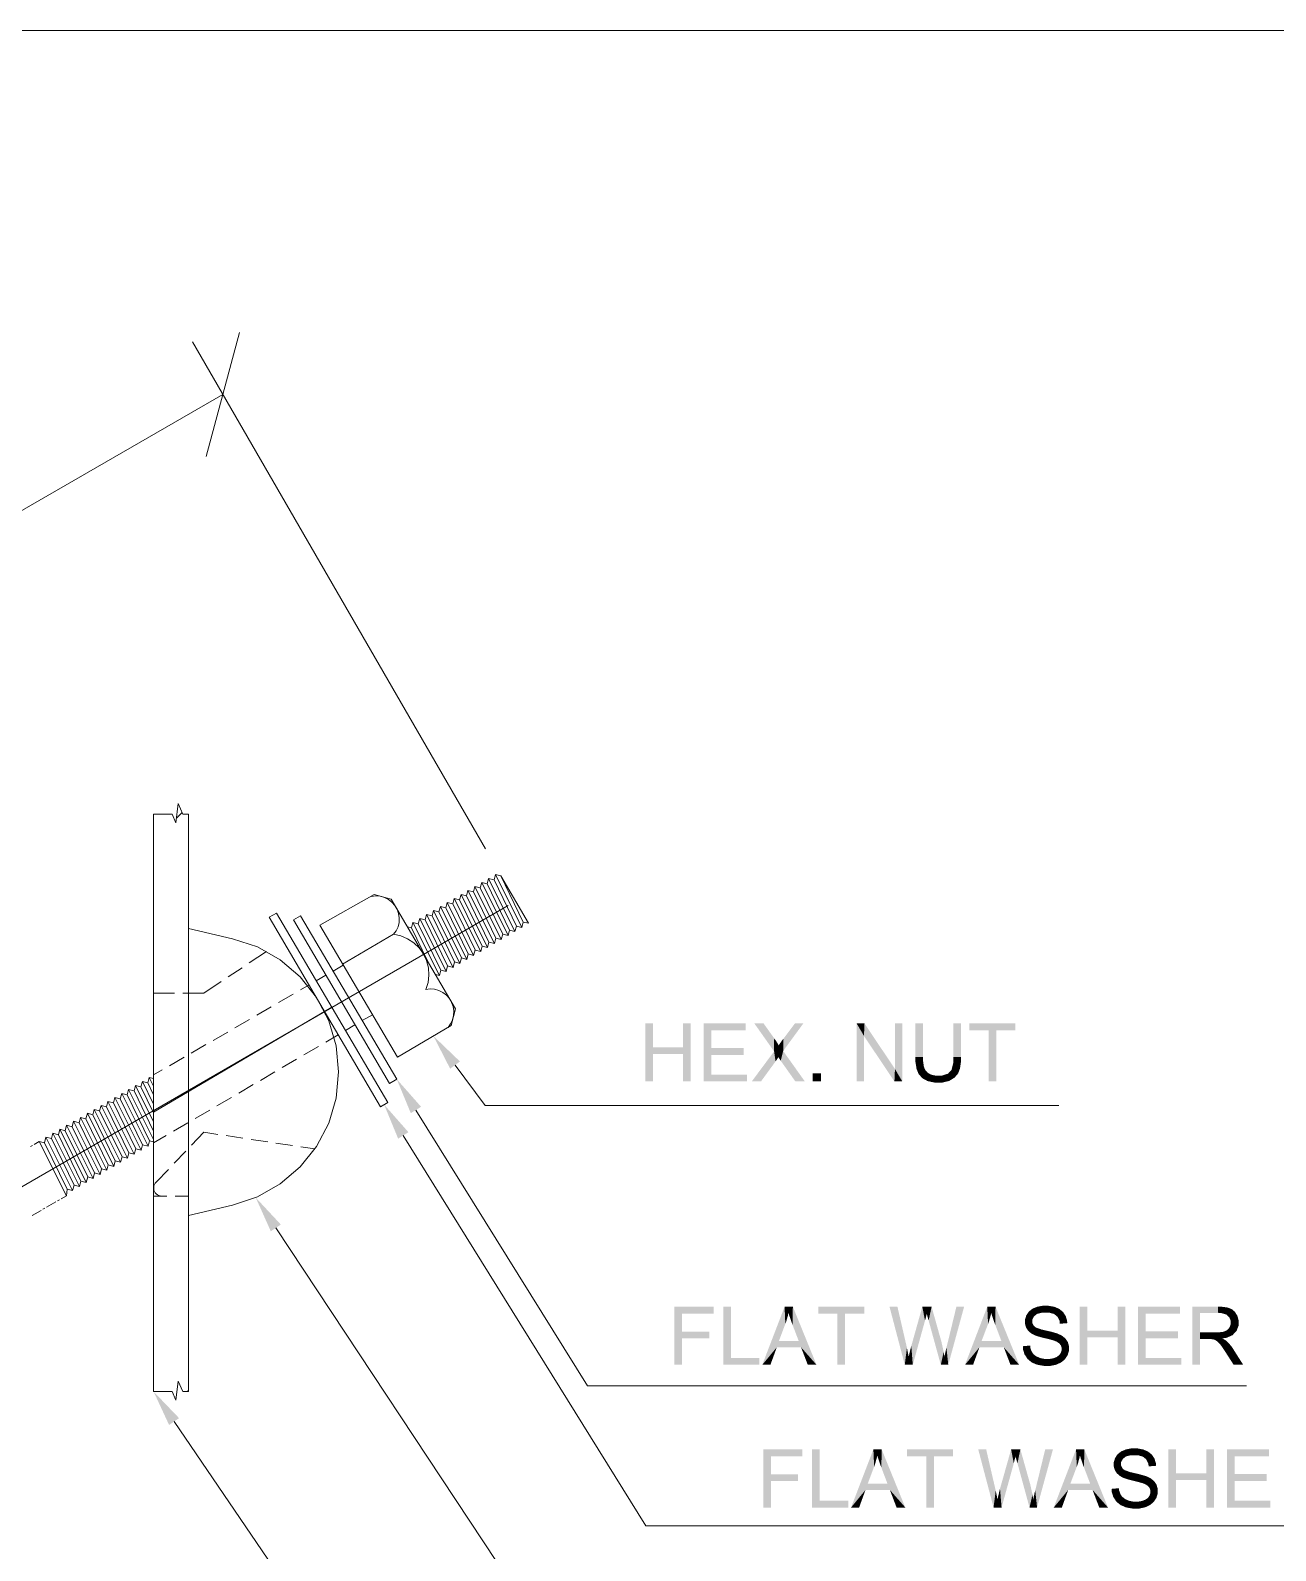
# Model space of a CAD drawing. Header units: millimetres. Extents: x 2 to 579, y 1 to 405.
# Drawn here: x 256.38 to 274.91, y 110.95 to 133.56 of the extents above; entities that cross this region are included whole.
import ezdxf

# ---------------------------------------------------------------- set-up
doc = ezdxf.new("R2010")
doc.units = ezdxf.units.MM
doc.linetypes.add('XKITLINE00', pattern=[0])
doc.layers.add('LinkedObject', color=7, linetype='Continuous', lineweight=0)

# ---------------------------------------------------------------- blocks, each defined once
blk = doc.blocks.new('*A4')
at = {"layer": 'LinkedObject'}
for color, points in [(7, [(265.643, 118.439), (265.529, 117.93), (265.529, 118.794)]), (7, [(265.643, 118.439), (265.529, 118.794), (265.643, 118.794)]), (7, [(266.206, 118.794), (266.092, 118.439), (266.092, 118.794)]), (7, [(266.092, 118.337), (266.092, 118.439), (266.206, 118.794)]), (7, [(266.092, 118.337), (266.206, 118.794), (266.206, 117.93)]), (7, [(266.512, 118.427), (266.398, 117.93), (266.398, 118.794)]), (7, [(266.512, 118.427), (266.398, 118.794), (266.512, 118.692)]), (7, [(267.023, 118.692), (266.398, 118.794), (267.023, 118.794)]), (7, [(266.512, 118.692), (266.398, 118.794), (267.023, 118.692)]), (7, [(267.289, 118.794), (267.446, 118.378), (267.152, 118.794)]), (7, [(267.447, 118.573), (267.446, 118.378), (267.289, 118.794)]), (7, [(267.581, 118.384), (267.583, 118.564), (267.881, 118.794)]), (7, [(267.881, 118.794), (267.583, 118.564), (267.756, 118.794)]), (7, [(268.674, 118.794), (268.783, 118.608), (268.674, 117.93)]), (7, [(268.783, 118.608), (268.674, 118.794), (268.791, 118.794)]), (7, [(268.783, 118.608), (268.791, 118.794), (269.236, 117.93)]), (7, [(269.236, 117.93), (268.791, 118.794), (269.244, 118.116)]), (7, [(269.354, 118.794), (269.244, 118.116), (269.244, 118.794)]), (7, [(269.354, 117.93), (269.244, 118.116), (269.354, 118.794)]), (7, [(269.662, 118.794), (269.548, 118.295), (269.548, 118.794)]), (7, [(269.662, 118.295), (269.548, 118.295), (269.662, 118.794)]), (7, [(270.227, 118.794), (270.113, 118.295), (270.113, 118.794)]), (7, [(270.227, 118.295), (270.113, 118.295), (270.227, 118.794)]), (7, [(270.352, 118.794), (270.637, 118.692), (270.352, 118.692)]), (7, [(270.751, 118.692), (270.637, 118.692), (270.352, 118.794)]), (7, [(270.751, 118.692), (270.352, 118.794), (271.037, 118.794)]), (7, [(270.751, 118.692), (271.037, 118.794), (271.037, 118.692)]), (6, [(262.772, 118.228), (262.627, 118.12), (262.377, 118.607)]), (7, [(267.471, 118.539), (267.446, 118.378), (267.447, 118.573)]), (7, [(267.505, 118.486), (267.446, 118.378), (267.471, 118.539)]), (7, [(267.515, 118.467), (267.446, 118.378), (267.505, 118.486)]), (7, [(267.529, 118.49), (267.581, 118.384), (267.515, 118.467)]), (7, [(267.563, 118.538), (267.581, 118.384), (267.529, 118.49)]), (7, [(267.583, 118.564), (267.581, 118.384), (267.563, 118.538)]), (7, [(268.674, 117.93), (268.783, 118.608), (268.783, 117.93)]), (7, [(270.637, 117.93), (270.751, 118.692), (270.751, 117.93)]), (7, [(270.637, 118.692), (270.751, 118.692), (270.637, 117.93)]), (7, [(265.643, 118.337), (265.529, 117.93), (265.643, 118.439)]), (7, [(265.529, 117.93), (265.643, 118.337), (265.643, 117.93)]), (7, [(265.643, 118.439), (266.092, 118.337), (265.643, 118.337)]), (7, [(266.092, 118.439), (266.092, 118.337), (265.643, 118.439)]), (7, [(266.092, 118.337), (266.206, 117.93), (266.092, 117.93)]), (7, [(266.512, 118.325), (266.398, 117.93), (266.512, 118.427)]), (7, [(266.512, 118.032), (266.398, 117.93), (266.512, 118.325)]), (7, [(266.991, 118.325), (266.512, 118.427), (266.991, 118.427)]), (7, [(266.512, 118.325), (266.512, 118.427), (266.991, 118.325)]), (7, [(267.446, 118.378), (267.468, 118.229), (267.113, 117.93)]), (7, [(267.446, 118.378), (267.515, 118.467), (267.581, 118.384)]), (7, [(267.581, 118.384), (267.509, 118.291), (267.446, 118.378)]), (7, [(267.468, 118.229), (267.446, 118.378), (267.475, 118.238)]), (7, [(267.475, 118.238), (267.446, 118.378), (267.495, 118.269)]), (7, [(267.495, 118.269), (267.446, 118.378), (267.509, 118.291)]), (7, [(267.509, 118.291), (267.581, 118.384), (267.518, 118.278)]), (7, [(267.518, 118.278), (267.581, 118.384), (267.536, 118.251)]), (7, [(267.536, 118.251), (267.581, 118.384), (267.545, 118.238)]), (7, [(267.545, 118.238), (267.581, 118.384), (267.763, 117.93)]), (7, [(267.763, 117.93), (267.581, 118.384), (267.904, 117.93)]), (7, [(269.662, 118.295), (269.548, 118.226), (269.548, 118.295)]), (7, [(269.662, 118.239), (269.548, 118.226), (269.662, 118.295)]), (7, [(270.086, 118.104), (270.227, 118.295), (270.198, 118.088)]), (7, [(270.113, 118.214), (270.227, 118.295), (270.086, 118.104)]), (7, [(270.227, 118.295), (270.113, 118.214), (270.113, 118.295)]), (7, [(270.198, 118.088), (270.227, 118.295), (270.212, 118.126)]), (7, [(270.212, 118.126), (270.227, 118.295), (270.227, 118.229)]), (7, [(266.398, 117.93), (266.512, 118.032), (267.042, 117.93)]), (7, [(267.042, 117.93), (266.512, 118.032), (267.042, 118.032)]), (7, [(267.113, 117.93), (267.468, 118.229), (267.25, 117.93)]), (7, [(268.142, 118.051), (268.021, 117.93), (268.021, 118.051)]), (7, [(268.142, 117.93), (268.021, 117.93), (268.142, 118.051)]), (7, [(269.244, 118.116), (269.354, 117.93), (269.236, 117.93)]), (7, [(269.662, 118.239), (269.581, 118.078), (269.548, 118.226)]), (7, [(269.548, 118.226), (269.581, 118.078), (269.565, 118.118)]), (7, [(269.673, 118.156), (269.581, 118.078), (269.662, 118.239)]), (7, [(269.581, 118.078), (269.673, 118.156), (269.683, 118.129)]), (7, [(269.694, 118.102), (269.581, 118.078), (269.683, 118.129)]), (7, [(269.694, 118.102), (269.691, 117.957), (269.581, 118.078)]), (7, [(269.581, 118.078), (269.691, 117.957), (269.598, 118.038)]), (7, [(269.598, 118.038), (269.691, 117.957), (269.653, 117.978)]), (7, [(269.73, 118.061), (269.691, 117.957), (269.694, 118.102)]), (7, [(269.691, 117.957), (269.73, 118.061), (269.755, 118.047)]), (7, [(269.78, 118.032), (269.691, 117.957), (269.755, 118.047)]), (7, [(269.78, 118.032), (269.89, 117.915), (269.691, 117.957)]), (7, [(269.843, 118.018), (269.89, 117.915), (269.78, 118.032)]), (7, [(270.091, 117.963), (269.943, 118.018), (270.033, 118.046)]), (7, [(270.059, 118.075), (270.13, 117.987), (270.033, 118.046)]), (7, [(270.033, 118.046), (270.13, 117.987), (270.091, 117.963)]), (7, [(270.198, 118.088), (270.059, 118.075), (270.086, 118.104)]), (7, [(270.183, 118.049), (270.059, 118.075), (270.198, 118.088)]), (7, [(270.13, 117.987), (270.059, 118.075), (270.183, 118.049)]), (6, [(262.194, 117.554), (262.041, 117.459), (261.832, 117.965)]), (7, [(269.691, 117.957), (269.89, 117.915), (269.73, 117.936)]), (7, [(269.73, 117.936), (269.89, 117.915), (269.829, 117.915)]), (7, [(269.89, 117.915), (269.843, 118.018), (269.88, 118.018)]), (7, [(269.943, 118.018), (269.89, 117.915), (269.88, 118.018)]), (7, [(269.89, 117.915), (269.943, 118.018), (269.952, 117.915)]), (7, [(270.053, 117.939), (269.943, 118.018), (270.091, 117.963)]), (7, [(269.952, 117.915), (269.943, 118.018), (270.053, 117.939)]), (6, [(262.006, 117.176), (261.853, 117.08), (261.644, 117.587)]), (6, [(260.108, 115.802), (259.958, 115.703), (259.735, 116.202)]), (7, [(266.078, 114.21), (265.964, 113.716), (265.964, 114.58)]), (7, [(266.078, 114.21), (265.964, 114.58), (266.078, 114.478)]), (7, [(266.546, 114.478), (265.964, 114.58), (266.546, 114.58)]), (7, [(266.078, 114.478), (265.964, 114.58), (266.546, 114.478)]), (7, [(266.803, 114.58), (266.689, 113.716), (266.689, 114.58)]), (7, [(266.803, 113.818), (266.689, 113.716), (266.803, 114.58)]), (7, [(267.602, 114.58), (267.613, 114.324), (267.27, 113.716)]), (7, [(267.613, 114.324), (267.602, 114.58), (267.628, 114.365)]), (7, [(267.628, 114.365), (267.602, 114.58), (267.651, 114.447)]), (7, [(267.651, 114.447), (267.602, 114.58), (267.66, 114.489)]), (7, [(267.725, 114.58), (267.66, 114.489), (267.602, 114.58)]), (7, [(267.66, 114.489), (267.725, 114.58), (267.67, 114.454)]), (7, [(267.67, 114.454), (267.725, 114.58), (267.701, 114.364)]), (7, [(267.701, 114.364), (267.725, 114.58), (267.721, 114.309)]), (7, [(267.721, 114.309), (267.725, 114.58), (267.812, 114.071)]), (7, [(267.812, 114.071), (267.725, 114.58), (267.847, 113.977)]), (7, [(267.847, 113.977), (267.725, 114.58), (268.077, 113.716)]), (7, [(268.105, 114.58), (268.389, 114.478), (268.105, 114.478)]), (7, [(268.503, 114.478), (268.389, 114.478), (268.105, 114.58)]), (7, [(268.503, 114.478), (268.105, 114.58), (268.789, 114.58)]), (7, [(268.389, 113.716), (268.503, 114.478), (268.503, 113.716)]), (7, [(268.389, 114.478), (268.503, 114.478), (268.389, 113.716)]), (7, [(268.503, 114.478), (268.789, 114.58), (268.789, 114.478)]), (7, [(269.281, 114.58), (269.39, 113.716), (269.163, 114.58)]), (7, [(269.412, 114.013), (269.39, 113.716), (269.281, 114.58)]), (7, [(269.651, 114.58), (269.691, 114.374), (269.487, 113.996)]), (7, [(269.691, 114.374), (269.651, 114.58), (269.697, 114.395)]), (7, [(269.697, 114.395), (269.651, 114.58), (269.71, 114.446)]), (7, [(269.71, 114.446), (269.651, 114.58), (269.717, 114.475)]), (7, [(269.789, 114.58), (269.717, 114.475), (269.651, 114.58)]), (7, [(269.717, 114.475), (269.789, 114.58), (269.719, 114.466)]), (7, [(269.719, 114.466), (269.789, 114.58), (269.733, 114.415)]), (7, [(269.733, 114.415), (269.789, 114.58), (269.745, 114.374)]), (7, [(269.745, 114.374), (269.789, 114.58), (269.912, 114.142)]), (7, [(270.273, 114.58), (270.023, 114.024), (270.158, 114.58)]), (7, [(270.037, 113.716), (270.023, 114.024), (270.273, 114.58)]), (7, [(270.617, 114.58), (270.629, 114.324), (270.286, 113.716)]), (7, [(270.629, 114.324), (270.617, 114.58), (270.643, 114.365)]), (7, [(270.643, 114.365), (270.617, 114.58), (270.667, 114.447)]), (7, [(270.667, 114.447), (270.617, 114.58), (270.675, 114.489)]), (7, [(270.74, 114.58), (270.675, 114.489), (270.617, 114.58)]), (7, [(270.675, 114.489), (270.74, 114.58), (270.686, 114.454)]), (7, [(270.686, 114.454), (270.74, 114.58), (270.716, 114.364)]), (7, [(270.716, 114.364), (270.74, 114.58), (270.737, 114.309)]), (7, [(270.737, 114.309), (270.74, 114.58), (270.827, 114.071)]), (7, [(270.827, 114.071), (270.74, 114.58), (270.863, 113.977)]), (7, [(270.863, 113.977), (270.74, 114.58), (271.093, 113.716)]), (7, [(271.216, 114.478), (271.179, 114.356), (271.197, 114.45)]), (7, [(271.312, 114.436), (271.179, 114.356), (271.216, 114.478)]), (7, [(271.197, 114.45), (271.179, 114.356), (271.179, 114.389)]), (7, [(271.288, 114.39), (271.179, 114.356), (271.312, 114.436)]), (7, [(271.234, 114.507), (271.336, 114.455), (271.216, 114.478)]), (7, [(271.216, 114.478), (271.336, 114.455), (271.312, 114.436)]), (7, [(271.288, 114.55), (271.336, 114.455), (271.234, 114.507)]), (7, [(271.359, 114.474), (271.288, 114.55), (271.324, 114.565)]), (7, [(271.336, 114.455), (271.288, 114.55), (271.359, 114.474)]), (7, [(271.36, 114.58), (271.435, 114.493), (271.324, 114.565)]), (7, [(271.324, 114.565), (271.435, 114.493), (271.359, 114.474)]), (7, [(271.439, 114.594), (271.435, 114.493), (271.36, 114.58)]), (7, [(271.482, 114.594), (271.435, 114.493), (271.439, 114.594)]), (7, [(271.435, 114.493), (271.482, 114.594), (271.487, 114.493)]), (7, [(271.482, 114.594), (271.537, 114.493), (271.487, 114.493)]), (7, [(271.615, 114.579), (271.482, 114.594), (271.53, 114.594)]), (7, [(271.652, 114.563), (271.482, 114.594), (271.615, 114.579)]), (7, [(271.612, 114.472), (271.482, 114.594), (271.652, 114.563)]), (7, [(271.537, 114.493), (271.482, 114.594), (271.612, 114.472)]), (7, [(271.652, 114.563), (271.637, 114.451), (271.612, 114.472)]), (7, [(271.688, 114.548), (271.637, 114.451), (271.652, 114.563)]), (7, [(271.637, 114.451), (271.688, 114.548), (271.663, 114.43)]), (7, [(271.663, 114.43), (271.688, 114.548), (271.764, 114.472)]), (7, [(271.764, 114.472), (271.693, 114.368), (271.663, 114.43)]), (7, [(271.764, 114.472), (271.688, 114.548), (271.745, 114.502)]), (7, [(271.784, 114.442), (271.693, 114.368), (271.764, 114.472)]), (7, [(271.805, 114.374), (271.693, 114.368), (271.784, 114.442)]), (7, [(272.107, 114.225), (271.993, 113.716), (271.993, 114.58)]), (7, [(272.107, 114.225), (271.993, 114.58), (272.107, 114.58)]), (7, [(272.67, 114.58), (272.556, 114.225), (272.556, 114.58)]), (7, [(272.556, 114.123), (272.556, 114.225), (272.67, 114.58)]), (7, [(272.556, 114.123), (272.67, 114.58), (272.67, 113.716)]), (7, [(272.976, 114.213), (272.862, 113.716), (272.862, 114.58)]), (7, [(272.976, 114.213), (272.862, 114.58), (272.976, 114.478)]), (7, [(273.486, 114.478), (272.862, 114.58), (273.486, 114.58)]), (7, [(272.976, 114.478), (272.862, 114.58), (273.486, 114.478)]), (7, [(273.78, 114.199), (273.666, 113.716), (273.666, 114.58)]), (7, [(273.666, 114.58), (273.78, 114.485), (273.78, 114.199)]), (7, [(274.053, 114.485), (273.666, 114.58), (274.048, 114.58)]), (7, [(273.78, 114.485), (273.666, 114.58), (274.053, 114.485)]), (7, [(274.048, 114.58), (274.101, 114.485), (274.053, 114.485)]), (7, [(274.194, 114.568), (274.048, 114.58), (274.106, 114.58)]), (7, [(274.224, 114.556), (274.048, 114.58), (274.194, 114.568)]), (7, [(274.171, 114.465), (274.048, 114.58), (274.224, 114.556)]), (7, [(274.101, 114.485), (274.048, 114.58), (274.171, 114.465)]), (7, [(274.224, 114.556), (274.194, 114.445), (274.171, 114.465)]), (7, [(274.254, 114.545), (274.194, 114.445), (274.224, 114.556)]), (7, [(274.194, 114.445), (274.254, 114.545), (274.216, 114.425)]), (7, [(274.216, 114.425), (274.254, 114.545), (274.32, 114.474)]), (7, [(274.32, 114.474), (274.238, 114.375), (274.216, 114.425)]), (7, [(274.338, 114.445), (274.238, 114.375), (274.32, 114.474)]), (7, [(274.356, 114.38), (274.238, 114.375), (274.338, 114.445)]), (7, [(274.32, 114.474), (274.254, 114.545), (274.302, 114.504)]), (7, [(266.078, 114.108), (265.964, 113.716), (266.078, 114.21)]), (7, [(266.483, 114.108), (266.078, 114.21), (266.483, 114.21)]), (7, [(266.078, 114.108), (266.078, 114.21), (266.483, 114.108)]), (7, [(267.27, 113.716), (267.613, 114.324), (267.518, 114.071)]), (7, [(269.487, 113.996), (269.691, 114.374), (269.509, 113.716)]), (7, [(269.912, 114.142), (269.926, 113.716), (269.745, 114.374)]), (7, [(270.286, 113.716), (270.629, 114.324), (270.533, 114.071)]), (7, [(271.179, 114.356), (271.288, 114.39), (271.288, 114.364)]), (7, [(271.288, 114.34), (271.179, 114.356), (271.288, 114.364)]), (7, [(271.179, 114.356), (271.288, 114.34), (271.179, 114.326)]), (7, [(271.179, 114.326), (271.288, 114.34), (271.194, 114.272)]), (7, [(271.194, 114.272), (271.288, 114.34), (271.209, 114.248)]), (7, [(271.209, 114.248), (271.288, 114.34), (271.305, 114.302)]), (7, [(271.305, 114.302), (271.27, 114.184), (271.209, 114.248)]), (7, [(271.209, 114.248), (271.27, 114.184), (271.224, 114.224)]), (7, [(271.322, 114.287), (271.27, 114.184), (271.305, 114.302)]), (7, [(271.27, 114.184), (271.322, 114.287), (271.301, 114.168)]), (7, [(271.301, 114.168), (271.322, 114.287), (271.338, 114.272)]), (7, [(271.301, 114.168), (271.338, 114.272), (271.325, 114.155)]), (7, [(271.325, 114.155), (271.338, 114.272), (271.408, 114.128)]), (7, [(271.408, 114.128), (271.338, 114.272), (271.425, 114.241)]), (7, [(271.408, 114.128), (271.425, 114.241), (271.467, 114.114)]), (7, [(271.467, 114.114), (271.425, 114.241), (271.494, 114.225)]), (7, [(271.467, 114.114), (271.494, 114.225), (271.527, 114.1)]), (7, [(271.527, 114.1), (271.494, 114.225), (271.564, 114.21)]), (7, [(271.527, 114.1), (271.564, 114.21), (271.604, 114.079)]), (7, [(271.604, 114.079), (271.564, 114.21), (271.621, 114.072)]), (7, [(271.621, 114.072), (271.564, 114.21), (271.648, 114.061)]), (7, [(271.659, 114.182), (271.648, 114.061), (271.564, 114.21)]), (7, [(271.685, 114.17), (271.648, 114.061), (271.659, 114.182)]), (7, [(271.807, 114.336), (271.693, 114.368), (271.805, 114.374)]), (7, [(271.693, 114.368), (271.807, 114.336), (271.697, 114.327)]), (7, [(272.107, 114.123), (271.993, 113.716), (272.107, 114.225)]), (7, [(272.107, 114.225), (272.556, 114.123), (272.107, 114.123)]), (7, [(272.556, 114.225), (272.556, 114.123), (272.107, 114.225)]), (7, [(272.976, 114.111), (272.862, 113.716), (272.976, 114.213)]), (7, [(273.454, 114.111), (272.976, 114.213), (273.454, 114.213)]), (7, [(272.976, 114.111), (272.976, 114.213), (273.454, 114.111)]), (7, [(273.78, 114.199), (273.78, 114.099), (273.666, 113.716)]), (7, [(273.913, 114.099), (273.78, 114.199), (274.025, 114.199)]), (7, [(273.78, 114.099), (273.78, 114.199), (273.913, 114.099)]), (7, [(273.913, 114.099), (274.025, 114.199), (273.935, 114.099)]), (7, [(273.935, 114.099), (274.025, 114.199), (273.966, 114.097)]), (7, [(273.966, 114.097), (274.025, 114.199), (273.976, 114.095)]), (7, [(273.976, 114.095), (274.025, 114.199), (273.989, 114.092)]), (7, [(273.989, 114.092), (274.025, 114.199), (274.015, 114.08)]), (7, [(274.015, 114.08), (274.025, 114.199), (274.065, 114.199)]), (7, [(274.015, 114.08), (274.065, 114.199), (274.028, 114.072)]), (7, [(274.065, 114.199), (274.113, 114.109), (274.028, 114.072)]), (7, [(274.126, 114.207), (274.113, 114.109), (274.065, 114.199)]), (7, [(274.113, 114.109), (274.126, 114.207), (274.175, 114.117)]), (7, [(274.148, 114.215), (274.296, 114.189), (274.126, 114.207)]), (7, [(274.266, 114.157), (274.126, 114.207), (274.296, 114.189)]), (7, [(274.175, 114.117), (274.126, 114.207), (274.266, 114.157)]), (7, [(274.17, 114.223), (274.296, 114.189), (274.148, 114.215)]), (7, [(274.296, 114.189), (274.17, 114.223), (274.204, 114.249)]), (7, [(274.215, 114.267), (274.296, 114.189), (274.204, 114.249)]), (7, [(274.227, 114.285), (274.296, 114.189), (274.215, 114.267)]), (7, [(274.227, 114.285), (274.356, 114.344), (274.296, 114.189)]), (7, [(274.238, 114.323), (274.356, 114.344), (274.227, 114.285)]), (7, [(274.356, 114.344), (274.238, 114.375), (274.356, 114.38)]), (7, [(274.238, 114.375), (274.356, 114.344), (274.238, 114.344)]), (7, [(274.356, 114.344), (274.238, 114.323), (274.238, 114.344)]), (7, [(274.296, 114.189), (274.356, 114.344), (274.326, 114.221)]), (7, [(274.326, 114.221), (274.356, 114.344), (274.356, 114.298)]), (7, [(265.964, 113.716), (266.078, 114.108), (266.078, 113.716)]), (7, [(267.486, 113.977), (267.27, 113.716), (267.518, 114.071)]), (7, [(267.27, 113.716), (267.486, 113.977), (267.391, 113.716)]), (7, [(267.518, 114.071), (267.847, 113.977), (267.486, 113.977)]), (7, [(267.812, 114.071), (267.847, 113.977), (267.518, 114.071)]), (7, [(267.847, 113.977), (268.077, 113.716), (267.947, 113.716)]), (7, [(269.422, 113.969), (269.39, 113.716), (269.412, 114.013)]), (7, [(269.44, 113.88), (269.39, 113.716), (269.422, 113.969)]), (7, [(269.484, 113.985), (269.509, 113.716), (269.464, 113.906)]), (7, [(269.487, 113.996), (269.509, 113.716), (269.484, 113.985)]), (7, [(269.935, 114.061), (269.926, 113.716), (269.912, 114.142)]), (7, [(269.969, 113.908), (269.926, 113.716), (269.935, 114.061)]), (7, [(270.01, 113.971), (270.037, 113.716), (269.988, 113.877)]), (7, [(270.023, 114.024), (270.037, 113.716), (270.01, 113.971)]), (7, [(270.501, 113.977), (270.286, 113.716), (270.533, 114.071)]), (7, [(270.286, 113.716), (270.501, 113.977), (270.406, 113.716)]), (7, [(270.533, 114.071), (270.863, 113.977), (270.501, 113.977)]), (7, [(270.827, 114.071), (270.863, 113.977), (270.533, 114.071)]), (7, [(270.863, 113.977), (271.093, 113.716), (270.963, 113.716)]), (7, [(271.258, 113.97), (271.147, 113.993), (271.255, 114.003)]), (7, [(271.147, 113.993), (271.194, 113.838), (271.148, 113.95)]), (7, [(271.258, 113.97), (271.194, 113.838), (271.147, 113.993)]), (7, [(271.276, 113.917), (271.194, 113.838), (271.258, 113.97)]), (7, [(271.648, 114.061), (271.685, 114.17), (271.687, 114.036)]), (7, [(271.687, 114.036), (271.685, 114.17), (271.723, 114.153)]), (7, [(271.687, 114.036), (271.723, 114.153), (271.699, 114.021)]), (7, [(271.699, 114.021), (271.723, 114.153), (271.711, 114.006)]), (7, [(271.723, 114.153), (271.797, 114.082), (271.711, 114.006)]), (7, [(271.711, 114.006), (271.797, 114.082), (271.723, 113.97)]), (7, [(271.711, 113.893), (271.833, 113.959), (271.813, 113.86)]), (7, [(271.723, 113.93), (271.833, 113.959), (271.711, 113.893)]), (7, [(271.797, 114.082), (271.723, 114.153), (271.779, 114.109)]), (7, [(271.723, 113.97), (271.797, 114.082), (271.815, 114.056)]), (7, [(271.723, 113.97), (271.815, 114.056), (271.723, 113.95)]), (7, [(271.723, 113.95), (271.815, 114.056), (271.723, 113.93)]), (7, [(271.815, 114.056), (271.833, 113.959), (271.723, 113.93)]), (7, [(271.813, 113.86), (271.833, 113.959), (271.833, 113.925)]), (7, [(271.833, 113.959), (271.815, 114.056), (271.833, 113.994)]), (7, [(271.993, 113.716), (272.107, 114.123), (272.107, 113.716)]), (7, [(272.556, 114.123), (272.67, 113.716), (272.556, 113.716)]), (7, [(272.976, 113.818), (272.862, 113.716), (272.976, 114.111)]), (7, [(273.666, 113.716), (273.78, 114.099), (273.78, 113.716)]), (7, [(274.028, 114.072), (274.113, 114.109), (274.041, 114.064)]), (7, [(274.113, 114.109), (274.07, 114.035), (274.041, 114.064)]), (7, [(274.135, 114.098), (274.07, 114.035), (274.113, 114.109)]), (7, [(274.07, 114.035), (274.135, 114.098), (274.086, 114.015)]), (7, [(274.086, 114.015), (274.135, 114.098), (274.102, 113.994)]), (7, [(274.102, 113.994), (274.135, 114.098), (274.181, 114.066)]), (7, [(274.181, 114.066), (274.143, 113.934), (274.102, 113.994)]), (7, [(274.181, 114.066), (274.135, 114.098), (274.17, 114.076)]), (7, [(274.206, 114.043), (274.143, 113.934), (274.181, 114.066)]), (7, [(274.254, 113.985), (274.143, 113.934), (274.206, 114.043)]), (7, [(274.143, 113.934), (274.254, 113.985), (274.168, 113.895)]), (7, [(274.168, 113.895), (274.254, 113.985), (274.276, 113.951)]), (7, [(266.689, 113.716), (266.803, 113.818), (267.228, 113.716)]), (7, [(267.228, 113.716), (266.803, 113.818), (267.228, 113.818)]), (7, [(269.448, 113.837), (269.39, 113.716), (269.44, 113.88)]), (7, [(269.448, 113.837), (269.509, 113.716), (269.39, 113.716)]), (7, [(269.464, 113.906), (269.509, 113.716), (269.448, 113.837)]), (7, [(269.98, 113.837), (269.926, 113.716), (269.969, 113.908)]), (7, [(269.98, 113.837), (270.037, 113.716), (269.926, 113.716)]), (7, [(269.988, 113.877), (270.037, 113.716), (269.98, 113.837)]), (7, [(271.148, 113.95), (271.194, 113.838), (271.171, 113.872)]), (7, [(271.194, 113.838), (271.276, 113.917), (271.216, 113.804)]), (7, [(271.216, 113.804), (271.276, 113.917), (271.278, 113.752)]), (7, [(271.29, 113.896), (271.278, 113.752), (271.276, 113.917)]), (7, [(271.304, 113.875), (271.278, 113.752), (271.29, 113.896)]), (7, [(271.304, 113.875), (271.318, 113.735), (271.278, 113.752)]), (7, [(271.347, 113.841), (271.318, 113.735), (271.304, 113.875)]), (7, [(271.318, 113.735), (271.347, 113.841), (271.358, 113.718)]), (7, [(271.377, 113.829), (271.358, 113.718), (271.347, 113.841)]), (7, [(271.406, 113.816), (271.358, 113.718), (271.377, 113.829)]), (7, [(271.406, 113.816), (271.456, 113.701), (271.358, 113.718)]), (7, [(271.472, 113.803), (271.456, 113.701), (271.406, 113.816)]), (7, [(271.472, 113.803), (271.514, 113.701), (271.456, 113.701)]), (7, [(271.509, 113.803), (271.514, 113.701), (271.472, 113.803)]), (7, [(271.509, 113.803), (271.56, 113.701), (271.514, 113.701)]), (7, [(271.542, 113.803), (271.56, 113.701), (271.509, 113.803)]), (7, [(271.599, 113.813), (271.68, 113.735), (271.542, 113.803)]), (7, [(271.542, 113.803), (271.68, 113.735), (271.56, 113.701)]), (7, [(271.56, 113.701), (271.68, 113.735), (271.643, 113.718)]), (7, [(271.624, 113.822), (271.774, 113.799), (271.599, 113.813)]), (7, [(271.717, 113.752), (271.599, 113.813), (271.774, 113.799)]), (7, [(271.68, 113.735), (271.599, 113.813), (271.717, 113.752)]), (7, [(271.649, 113.832), (271.774, 113.799), (271.624, 113.822)]), (7, [(271.686, 113.859), (271.793, 113.83), (271.649, 113.832)]), (7, [(271.649, 113.832), (271.793, 113.83), (271.774, 113.799)]), (7, [(271.699, 113.876), (271.813, 113.86), (271.686, 113.859)]), (7, [(271.793, 113.83), (271.686, 113.859), (271.813, 113.86)]), (7, [(271.711, 113.893), (271.813, 113.86), (271.699, 113.876)]), (7, [(272.862, 113.716), (272.976, 113.818), (273.506, 113.716)]), (7, [(273.506, 113.716), (272.976, 113.818), (273.506, 113.818)]), (7, [(274.168, 113.895), (274.276, 113.951), (274.283, 113.716)]), (7, [(274.283, 113.716), (274.276, 113.951), (274.425, 113.716)]), (6, [(258.594, 112.923), (258.445, 112.822), (258.215, 113.318)]), (7, [(267.398, 112.088), (267.284, 111.594), (267.284, 112.458)]), (7, [(267.398, 112.088), (267.284, 112.458), (267.398, 112.356)]), (7, [(267.866, 112.356), (267.284, 112.458), (267.866, 112.458)]), (7, [(267.398, 112.356), (267.284, 112.458), (267.866, 112.356)]), (7, [(268.124, 112.458), (268.01, 111.594), (268.01, 112.458)]), (7, [(268.124, 111.696), (268.01, 111.594), (268.124, 112.458)]), (7, [(268.923, 112.458), (268.934, 112.202), (268.591, 111.594)]), (7, [(268.934, 112.202), (268.923, 112.458), (268.949, 112.243)]), (7, [(268.949, 112.243), (268.923, 112.458), (268.972, 112.326)]), (7, [(268.972, 112.326), (268.923, 112.458), (268.981, 112.367)]), (7, [(269.046, 112.458), (268.981, 112.367), (268.923, 112.458)]), (7, [(268.981, 112.367), (269.046, 112.458), (268.991, 112.332)]), (7, [(268.991, 112.332), (269.046, 112.458), (269.022, 112.242)]), (7, [(269.022, 112.242), (269.046, 112.458), (269.042, 112.188)]), (7, [(269.042, 112.188), (269.046, 112.458), (269.132, 111.949)]), (7, [(269.132, 111.949), (269.046, 112.458), (269.168, 111.856)]), (7, [(269.168, 111.856), (269.046, 112.458), (269.398, 111.594)]), (7, [(269.425, 112.458), (269.709, 112.356), (269.425, 112.356)]), (7, [(269.823, 112.356), (269.709, 112.356), (269.425, 112.458)]), (7, [(269.823, 112.356), (269.425, 112.458), (270.109, 112.458)]), (7, [(269.823, 112.356), (270.109, 112.458), (270.109, 112.356)]), (7, [(270.601, 112.458), (270.711, 111.594), (270.483, 112.458)]), (7, [(270.732, 111.892), (270.711, 111.594), (270.601, 112.458)]), (7, [(270.972, 112.458), (271.012, 112.252), (270.807, 111.874)]), (7, [(271.012, 112.252), (270.972, 112.458), (271.017, 112.273)]), (7, [(271.017, 112.273), (270.972, 112.458), (271.03, 112.324)]), (7, [(271.03, 112.324), (270.972, 112.458), (271.038, 112.354)]), (7, [(271.11, 112.458), (271.038, 112.354), (270.972, 112.458)]), (7, [(271.038, 112.354), (271.11, 112.458), (271.04, 112.344)]), (7, [(271.04, 112.344), (271.11, 112.458), (271.054, 112.293)]), (7, [(271.054, 112.293), (271.11, 112.458), (271.066, 112.252)]), (7, [(271.066, 112.252), (271.11, 112.458), (271.233, 112.02)]), (7, [(271.594, 112.458), (271.344, 111.903), (271.479, 112.458)]), (7, [(271.358, 111.594), (271.344, 111.903), (271.594, 112.458)]), (7, [(271.938, 112.458), (271.949, 112.202), (271.606, 111.594)]), (7, [(271.949, 112.202), (271.938, 112.458), (271.964, 112.243)]), (7, [(271.964, 112.243), (271.938, 112.458), (271.987, 112.326)]), (7, [(271.987, 112.326), (271.938, 112.458), (271.996, 112.367)]), (7, [(272.061, 112.458), (271.996, 112.367), (271.938, 112.458)]), (7, [(271.996, 112.367), (272.061, 112.458), (272.006, 112.332)]), (7, [(272.006, 112.332), (272.061, 112.458), (272.037, 112.242)]), (7, [(272.037, 112.242), (272.061, 112.458), (272.057, 112.188)]), (7, [(272.057, 112.188), (272.061, 112.458), (272.148, 111.949)]), (7, [(272.148, 111.949), (272.061, 112.458), (272.183, 111.856)]), (7, [(272.183, 111.856), (272.061, 112.458), (272.413, 111.594)]), (7, [(272.555, 112.385), (272.656, 112.334), (272.536, 112.357)]), (7, [(272.609, 112.429), (272.656, 112.334), (272.555, 112.385)]), (7, [(272.68, 112.353), (272.609, 112.429), (272.645, 112.443)]), (7, [(272.656, 112.334), (272.609, 112.429), (272.68, 112.353)]), (7, [(272.68, 112.458), (272.756, 112.372), (272.645, 112.443)]), (7, [(272.645, 112.443), (272.756, 112.372), (272.68, 112.353)]), (7, [(272.759, 112.473), (272.756, 112.372), (272.68, 112.458)]), (7, [(272.803, 112.473), (272.756, 112.372), (272.759, 112.473)]), (7, [(272.756, 112.372), (272.803, 112.473), (272.807, 112.372)]), (7, [(272.803, 112.473), (272.857, 112.372), (272.807, 112.372)]), (7, [(272.936, 112.457), (272.803, 112.473), (272.851, 112.473)]), (7, [(272.972, 112.442), (272.803, 112.473), (272.936, 112.457)]), (7, [(272.932, 112.351), (272.803, 112.473), (272.972, 112.442)]), (7, [(272.857, 112.372), (272.803, 112.473), (272.932, 112.351)]), (7, [(272.972, 112.442), (272.958, 112.33), (272.932, 112.351)]), (7, [(273.009, 112.426), (272.958, 112.33), (272.972, 112.442)]), (7, [(272.958, 112.33), (273.009, 112.426), (272.983, 112.309)]), (7, [(272.983, 112.309), (273.009, 112.426), (273.085, 112.351)]), (7, [(273.085, 112.351), (273.009, 112.426), (273.065, 112.381)]), (7, [(273.427, 112.103), (273.313, 111.594), (273.313, 112.458)]), (7, [(273.427, 112.103), (273.313, 112.458), (273.427, 112.458)]), (7, [(273.99, 112.458), (273.876, 112.103), (273.876, 112.458)]), (7, [(273.876, 112.001), (273.876, 112.103), (273.99, 112.458)]), (7, [(273.876, 112.001), (273.99, 112.458), (273.99, 111.594)]), (7, [(274.296, 112.092), (274.182, 111.594), (274.182, 112.458)]), (7, [(274.296, 112.092), (274.182, 112.458), (274.296, 112.356)]), (7, [(274.807, 112.356), (274.182, 112.458), (274.807, 112.458)]), (7, [(274.296, 112.356), (274.182, 112.458), (274.807, 112.356)]), (7, [(268.591, 111.594), (268.934, 112.202), (268.839, 111.949)]), (7, [(269.709, 111.594), (269.823, 112.356), (269.823, 111.594)]), (7, [(269.709, 112.356), (269.823, 112.356), (269.709, 111.594)]), (7, [(270.807, 111.874), (271.012, 112.252), (270.83, 111.594)]), (7, [(271.233, 112.02), (271.246, 111.594), (271.066, 112.252)]), (7, [(271.606, 111.594), (271.949, 112.202), (271.854, 111.949)]), (7, [(272.536, 112.357), (272.499, 112.234), (272.518, 112.328)]), (7, [(272.633, 112.315), (272.499, 112.234), (272.536, 112.357)]), (7, [(272.518, 112.328), (272.499, 112.234), (272.499, 112.267)]), (7, [(272.609, 112.269), (272.499, 112.234), (272.633, 112.315)]), (7, [(272.499, 112.234), (272.609, 112.269), (272.609, 112.242)]), (7, [(272.609, 112.219), (272.499, 112.234), (272.609, 112.242)]), (7, [(272.499, 112.234), (272.609, 112.219), (272.499, 112.205)]), (7, [(272.499, 112.205), (272.609, 112.219), (272.514, 112.151)]), (7, [(272.514, 112.151), (272.609, 112.219), (272.529, 112.127)]), (7, [(272.529, 112.127), (272.609, 112.219), (272.626, 112.18)]), (7, [(272.626, 112.18), (272.591, 112.063), (272.529, 112.127)]), (7, [(272.536, 112.357), (272.656, 112.334), (272.633, 112.315)]), (7, [(272.642, 112.165), (272.591, 112.063), (272.626, 112.18)]), (7, [(272.591, 112.063), (272.642, 112.165), (272.621, 112.046)]), (7, [(272.621, 112.046), (272.642, 112.165), (272.659, 112.15)]), (7, [(272.621, 112.046), (272.659, 112.15), (272.645, 112.034)]), (7, [(272.645, 112.034), (272.659, 112.15), (272.728, 112.007)]), (7, [(272.728, 112.007), (272.659, 112.15), (272.745, 112.12)]), (7, [(273.085, 112.351), (273.013, 112.247), (272.983, 112.309)]), (7, [(273.105, 112.321), (273.013, 112.247), (273.085, 112.351)]), (7, [(273.126, 112.252), (273.013, 112.247), (273.105, 112.321)]), (7, [(273.127, 112.214), (273.013, 112.247), (273.126, 112.252)]), (7, [(273.013, 112.247), (273.127, 112.214), (273.018, 112.206)]), (7, [(267.398, 111.986), (267.284, 111.594), (267.398, 112.088)]), (7, [(267.284, 111.594), (267.398, 111.986), (267.398, 111.594)]), (7, [(267.803, 111.986), (267.398, 112.088), (267.803, 112.088)]), (7, [(267.398, 111.986), (267.398, 112.088), (267.803, 111.986)]), (7, [(268.806, 111.856), (268.591, 111.594), (268.839, 111.949)]), (7, [(268.839, 111.949), (269.168, 111.856), (268.806, 111.856)]), (7, [(269.132, 111.949), (269.168, 111.856), (268.839, 111.949)]), (7, [(271.256, 111.939), (271.246, 111.594), (271.233, 112.02)]), (7, [(271.29, 111.786), (271.246, 111.594), (271.256, 111.939)]), (7, [(271.822, 111.856), (271.606, 111.594), (271.854, 111.949)]), (7, [(271.854, 111.949), (272.183, 111.856), (271.822, 111.856)]), (7, [(272.148, 111.949), (272.183, 111.856), (271.854, 111.949)]), (7, [(272.529, 112.127), (272.591, 112.063), (272.545, 112.103)]), (7, [(272.728, 112.007), (272.745, 112.12), (272.788, 111.992)]), (7, [(272.788, 111.992), (272.745, 112.12), (272.815, 112.104)]), (7, [(272.788, 111.992), (272.815, 112.104), (272.847, 111.978)]), (7, [(272.847, 111.978), (272.815, 112.104), (272.884, 112.088)]), (7, [(272.847, 111.978), (272.884, 112.088), (272.924, 111.957)]), (7, [(272.924, 111.957), (272.884, 112.088), (272.942, 111.95)]), (7, [(272.942, 111.95), (272.884, 112.088), (272.969, 111.94)]), (7, [(272.98, 112.06), (272.969, 111.94), (272.884, 112.088)]), (7, [(273.006, 112.049), (272.969, 111.94), (272.98, 112.06)]), (7, [(272.969, 111.94), (273.006, 112.049), (273.008, 111.914)]), (7, [(273.008, 111.914), (273.006, 112.049), (273.044, 112.031)]), (7, [(273.008, 111.914), (273.044, 112.031), (273.02, 111.899)]), (7, [(273.02, 111.899), (273.044, 112.031), (273.032, 111.884)]), (7, [(273.044, 112.031), (273.117, 111.961), (273.032, 111.884)]), (7, [(273.032, 111.884), (273.117, 111.961), (273.044, 111.849)]), (7, [(273.117, 111.961), (273.044, 112.031), (273.099, 111.987)]), (7, [(273.044, 111.849), (273.117, 111.961), (273.135, 111.934)]), (7, [(273.044, 111.849), (273.135, 111.934), (273.044, 111.828)]), (7, [(273.044, 111.828), (273.135, 111.934), (273.044, 111.808)]), (7, [(273.135, 111.934), (273.153, 111.838), (273.044, 111.808)]), (7, [(273.153, 111.838), (273.135, 111.934), (273.153, 111.873)]), (7, [(273.427, 112.001), (273.313, 111.594), (273.427, 112.103)]), (7, [(273.313, 111.594), (273.427, 112.001), (273.427, 111.594)]), (7, [(273.427, 112.103), (273.876, 112.001), (273.427, 112.001)]), (7, [(273.876, 112.103), (273.876, 112.001), (273.427, 112.103)]), (7, [(273.876, 112.001), (273.99, 111.594), (273.876, 111.594)]), (7, [(274.296, 111.99), (274.182, 111.594), (274.296, 112.092)]), (7, [(274.296, 111.696), (274.182, 111.594), (274.296, 111.99)]), (7, [(274.775, 111.99), (274.296, 112.092), (274.775, 112.092)]), (7, [(274.296, 111.99), (274.296, 112.092), (274.775, 111.99)]), (7, [(268.01, 111.594), (268.124, 111.696), (268.549, 111.594)]), (7, [(268.549, 111.594), (268.124, 111.696), (268.549, 111.696)]), (7, [(268.591, 111.594), (268.806, 111.856), (268.711, 111.594)]), (7, [(269.168, 111.856), (269.398, 111.594), (269.268, 111.594)]), (7, [(270.743, 111.847), (270.711, 111.594), (270.732, 111.892)]), (7, [(270.761, 111.759), (270.711, 111.594), (270.743, 111.847)]), (7, [(270.768, 111.715), (270.711, 111.594), (270.761, 111.759)]), (7, [(270.768, 111.715), (270.83, 111.594), (270.711, 111.594)]), (7, [(270.785, 111.784), (270.83, 111.594), (270.768, 111.715)]), (7, [(270.804, 111.864), (270.83, 111.594), (270.785, 111.784)]), (7, [(270.807, 111.874), (270.83, 111.594), (270.804, 111.864)]), (7, [(271.3, 111.715), (271.246, 111.594), (271.29, 111.786)]), (7, [(271.3, 111.715), (271.358, 111.594), (271.246, 111.594)]), (7, [(271.309, 111.756), (271.358, 111.594), (271.3, 111.715)]), (7, [(271.331, 111.85), (271.358, 111.594), (271.309, 111.756)]), (7, [(271.344, 111.903), (271.358, 111.594), (271.331, 111.85)]), (7, [(271.606, 111.594), (271.822, 111.856), (271.727, 111.594)]), (7, [(272.183, 111.856), (272.413, 111.594), (272.283, 111.594)]), (7, [(272.579, 111.848), (272.467, 111.871), (272.575, 111.881)]), (7, [(272.467, 111.871), (272.515, 111.716), (272.468, 111.828)]), (7, [(272.579, 111.848), (272.515, 111.716), (272.467, 111.871)]), (7, [(272.468, 111.828), (272.515, 111.716), (272.492, 111.751)]), (7, [(272.597, 111.795), (272.515, 111.716), (272.579, 111.848)]), (7, [(272.515, 111.716), (272.597, 111.795), (272.537, 111.682)]), (7, [(272.537, 111.682), (272.597, 111.795), (272.599, 111.631)]), (7, [(272.611, 111.774), (272.599, 111.631), (272.597, 111.795)]), (7, [(272.625, 111.754), (272.599, 111.631), (272.611, 111.774)]), (7, [(272.625, 111.754), (272.639, 111.614), (272.599, 111.631)]), (7, [(272.668, 111.72), (272.639, 111.614), (272.625, 111.754)]), (7, [(272.639, 111.614), (272.668, 111.72), (272.678, 111.596)]), (7, [(272.697, 111.707), (272.678, 111.596), (272.668, 111.72)]), (7, [(272.727, 111.694), (272.678, 111.596), (272.697, 111.707)]), (7, [(272.727, 111.694), (272.776, 111.579), (272.678, 111.596)]), (7, [(272.793, 111.681), (272.776, 111.579), (272.727, 111.694)]), (7, [(272.945, 111.701), (273.094, 111.678), (272.92, 111.691)]), (7, [(272.97, 111.711), (273.094, 111.678), (272.945, 111.701)]), (7, [(273.007, 111.737), (273.114, 111.708), (272.97, 111.711)]), (7, [(272.97, 111.711), (273.114, 111.708), (273.094, 111.678)]), (7, [(273.019, 111.754), (273.134, 111.739), (273.007, 111.737)]), (7, [(273.114, 111.708), (273.007, 111.737), (273.134, 111.739)]), (7, [(273.031, 111.771), (273.134, 111.739), (273.019, 111.754)]), (7, [(273.031, 111.771), (273.153, 111.838), (273.134, 111.739)]), (7, [(273.044, 111.808), (273.153, 111.838), (273.031, 111.771)]), (7, [(273.134, 111.739), (273.153, 111.838), (273.153, 111.803)]), (7, [(274.182, 111.594), (274.296, 111.696), (274.827, 111.594)]), (7, [(274.827, 111.594), (274.296, 111.696), (274.827, 111.696)]), (7, [(272.793, 111.681), (272.835, 111.579), (272.776, 111.579)]), (7, [(272.83, 111.681), (272.835, 111.579), (272.793, 111.681)]), (7, [(272.83, 111.681), (272.881, 111.579), (272.835, 111.579)]), (7, [(272.862, 111.681), (272.881, 111.579), (272.83, 111.681)]), (7, [(272.92, 111.691), (273.001, 111.613), (272.862, 111.681)]), (7, [(272.862, 111.681), (273.001, 111.613), (272.881, 111.579)]), (7, [(272.881, 111.579), (273.001, 111.613), (272.964, 111.596)]), (7, [(273.038, 111.63), (272.92, 111.691), (273.094, 111.678)]), (7, [(273.001, 111.613), (272.92, 111.691), (273.038, 111.63)])]:
    blk.add_hatch(color=color, dxfattribs=at).paths.add_polyline_path(points, flags=17)
at = {"layer": 'LinkedObject', "color": 2, "linetype": 'XKITLINE00', "lineweight": 0}
for p, q in [((201.985, 133.563), (286.137, 133.563)), ((260.296, 120.333), (260.402, 120.395)), ((261.722, 117.9), (260.296, 120.333)), ((260.402, 120.395), (261.832, 117.965)), ((261.722, 117.9), (261.832, 117.965))]:
    blk.add_line(p, q, dxfattribs=at)
at = {"layer": 'LinkedObject', "color": 6, "linetype": 'XKITLINE00', "lineweight": 0}
for p, q in [((263.15, 121.392), (258.794, 128.929)), ((258.998, 127.228), (259.491, 129.072)), ((217.851, 104.226), (259.244, 128.15)), ((248.668, 111.982), (263.49, 120.548)), ((262.7, 118.174), (263.147, 117.572)), ((263.147, 117.572), (271.683, 117.572)), ((262.117, 117.506), (264.67, 113.403)), ((261.93, 117.128), (265.54, 111.323)), ((260.033, 115.752), (264.599, 108.859)), ((264.67, 113.403), (274.473, 113.403)), ((258.52, 112.872), (262.994, 106.314)), ((265.54, 111.323), (283.64, 111.323))]:
    blk.add_line(p, q, dxfattribs=at)
at = {"layer": 'LinkedObject', "color": 7, "linetype": 'XKITLINE00', "lineweight": 0}
for p, q in [((259.244, 128.15), (259.244, 128.15)), ((258.215, 113.318), (258.215, 121.907)), ((258.215, 121.907), (258.489, 121.907)), ((258.546, 121.776), (258.489, 121.907)), ((258.58, 122.063), (258.546, 121.776)), ((258.639, 121.93), (258.554, 121.845)), ((258.65, 121.907), (258.58, 122.063)), ((258.65, 121.907), (258.733, 121.907)), ((258.733, 121.907), (258.733, 113.318)), ((263.601, 120.613), (263.601, 120.613)), ((258.733, 120.206), (259.391, 120.054)), ((259.761, 119.931), (259.391, 120.054)), ((260.1, 119.739), (259.761, 119.931)), ((260.397, 119.485), (260.1, 119.739)), ((260.64, 119.18), (260.397, 119.485)), ((260.82, 118.834), (260.64, 119.18)), ((260.931, 118.46), (260.82, 118.834)), ((260.968, 118.072), (260.931, 118.46)), ((260.931, 117.684), (260.968, 118.072)), ((260.82, 117.31), (260.931, 117.684)), ((260.64, 116.964), (260.82, 117.31)), ((260.397, 116.659), (260.64, 116.964)), ((260.1, 116.406), (260.397, 116.659)), ((259.761, 116.214), (260.1, 116.406)), ((258.733, 115.938), (259.391, 116.09)), ((259.391, 116.09), (259.761, 116.214))]:
    blk.add_line(p, q, dxfattribs=at)
at = {"layer": 'LinkedObject', "color": 1, "linetype": 'XKITLINE00', "lineweight": 0}
for p, q in [((263.279, 120.927), (263.3, 121.008)), ((263.3, 121.008), (263.381, 120.987)), ((263.693, 120.221), (263.3, 121.008)), ((263.381, 120.987), (263.714, 120.302)), ((263.381, 120.987), (263.793, 120.285)), ((262.869, 120.69), (262.891, 120.771)), ((263.285, 119.982), (262.891, 120.771)), ((262.891, 120.771), (262.972, 120.75)), ((262.972, 120.75), (262.993, 120.83)), ((262.972, 120.75), (263.306, 120.063)), ((263.387, 120.041), (262.993, 120.83)), ((262.993, 120.83), (263.074, 120.809)), ((263.074, 120.809), (263.096, 120.89)), ((263.074, 120.809), (263.408, 120.122)), ((263.096, 120.89), (263.177, 120.868)), ((263.489, 120.101), (263.096, 120.89)), ((263.177, 120.868), (263.198, 120.949)), ((263.177, 120.868), (263.51, 120.182)), ((263.198, 120.949), (263.279, 120.927)), ((263.591, 120.161), (263.198, 120.949)), ((263.279, 120.927), (263.612, 120.242)), ((262.46, 120.453), (262.481, 120.534)), ((262.874, 119.746), (262.481, 120.534)), ((262.481, 120.534), (262.562, 120.513)), ((262.562, 120.513), (262.584, 120.593)), ((262.562, 120.513), (262.895, 119.827)), ((262.976, 119.806), (262.584, 120.593)), ((262.584, 120.593), (262.665, 120.572)), ((262.665, 120.572), (262.686, 120.652)), ((262.665, 120.572), (262.997, 119.887)), ((262.686, 120.652), (262.767, 120.631)), ((263.081, 119.862), (262.686, 120.652)), ((262.767, 120.631), (262.788, 120.712)), ((262.767, 120.631), (263.102, 119.943)), ((263.183, 119.922), (262.788, 120.712)), ((262.788, 120.712), (262.869, 120.69)), ((262.869, 120.69), (263.204, 120.003)), ((259.936, 120.375), (260.041, 120.436)), ((261.589, 117.553), (259.936, 120.375)), ((260.041, 120.436), (261.7, 117.62)), ((262.05, 120.216), (262.072, 120.297)), ((262.466, 119.507), (262.072, 120.297)), ((262.072, 120.297), (262.153, 120.275)), ((262.153, 120.275), (262.174, 120.356)), ((262.568, 119.567), (262.174, 120.356)), ((262.174, 120.356), (262.255, 120.335)), ((262.255, 120.335), (262.276, 120.415)), ((262.255, 120.335), (262.589, 119.648)), ((262.67, 119.627), (262.276, 120.415)), ((262.276, 120.415), (262.357, 120.394)), ((262.357, 120.394), (262.379, 120.475)), ((262.357, 120.394), (262.691, 119.708)), ((262.772, 119.686), (262.379, 120.475)), ((262.379, 120.475), (262.46, 120.453)), ((262.46, 120.453), (262.793, 119.767)), ((263.693, 120.221), (263.714, 120.302)), ((263.793, 120.285), (263.714, 120.302)), ((261.992, 120.231), (262.05, 120.216)), ((262.05, 120.216), (262.29, 119.723)), ((262.153, 120.275), (262.487, 119.588)), ((263.285, 119.982), (263.306, 120.063)), ((263.306, 120.063), (263.387, 120.041)), ((263.387, 120.041), (263.408, 120.122)), ((263.408, 120.122), (263.489, 120.101)), ((263.489, 120.101), (263.51, 120.182)), ((263.51, 120.182), (263.591, 120.161)), ((263.591, 120.161), (263.612, 120.242)), ((263.612, 120.242), (263.693, 120.221)), ((259.895, 119.865), (259.636, 119.693)), ((262.976, 119.806), (262.997, 119.887)), ((263, 119.883), (263.081, 119.862)), ((263.081, 119.862), (263.102, 119.943)), ((263.102, 119.943), (263.183, 119.922)), ((263.183, 119.922), (263.204, 120.003)), ((263.204, 120.003), (263.285, 119.982)), ((259.532, 119.623), (259.324, 119.485)), ((262.568, 119.567), (262.589, 119.648)), ((262.589, 119.648), (262.67, 119.627)), ((262.67, 119.627), (262.691, 119.708)), ((262.691, 119.708), (262.772, 119.686)), ((262.772, 119.686), (262.793, 119.767)), ((262.793, 119.767), (262.874, 119.746)), ((262.874, 119.746), (262.895, 119.827)), ((262.895, 119.827), (262.976, 119.806)), ((259.22, 119.415), (258.961, 119.243)), ((262.408, 119.522), (262.466, 119.507)), ((262.466, 119.507), (262.487, 119.588)), ((262.487, 119.588), (262.568, 119.567)), ((258.526, 119.243), (258.215, 119.243)), ((258.961, 119.243), (258.651, 119.243)), ((257.822, 117.732), (257.843, 117.812)), ((257.843, 117.812), (257.924, 117.791)), ((258.215, 117.066), (257.843, 117.812)), ((257.924, 117.791), (257.945, 117.872)), ((257.945, 117.872), (258.026, 117.85)), ((258.215, 117.331), (257.945, 117.872)), ((258.026, 117.85), (258.048, 117.931)), ((258.026, 117.85), (258.215, 117.462)), ((258.048, 117.931), (258.129, 117.909)), ((258.215, 117.595), (258.048, 117.931)), ((258.129, 117.909), (258.15, 117.99)), ((258.129, 117.909), (258.215, 117.731)), ((258.15, 117.99), (258.215, 117.973)), ((258.215, 117.859), (258.15, 117.99)), ((257.412, 117.495), (257.433, 117.575)), ((257.433, 117.575), (257.514, 117.554)), ((257.826, 116.788), (257.433, 117.575)), ((257.514, 117.554), (257.536, 117.634)), ((257.536, 117.634), (257.617, 117.613)), ((257.928, 116.848), (257.536, 117.634)), ((257.617, 117.613), (257.638, 117.694)), ((257.617, 117.613), (257.949, 116.929)), ((257.638, 117.694), (257.719, 117.672)), ((258.03, 116.908), (257.638, 117.694)), ((257.719, 117.672), (257.74, 117.753)), ((257.719, 117.672), (258.051, 116.989)), ((257.74, 117.753), (257.822, 117.732)), ((258.132, 116.967), (257.74, 117.753)), ((257.822, 117.732), (258.153, 117.048)), ((257.924, 117.791), (258.215, 117.192)), ((261.589, 117.553), (261.7, 117.62)), ((257.105, 117.317), (257.126, 117.397)), ((257.126, 117.397), (257.207, 117.376)), ((257.52, 116.609), (257.126, 117.397)), ((257.207, 117.376), (257.229, 117.457)), ((257.207, 117.376), (257.541, 116.69)), ((257.229, 117.457), (257.31, 117.435)), ((257.622, 116.668), (257.229, 117.457)), ((257.31, 117.435), (257.331, 117.516)), ((257.31, 117.435), (257.643, 116.749)), ((257.331, 117.516), (257.412, 117.495)), ((257.724, 116.728), (257.331, 117.516)), ((257.412, 117.495), (257.745, 116.809)), ((257.514, 117.554), (257.847, 116.869)), ((256.695, 117.08), (256.717, 117.16)), ((256.717, 117.16), (256.798, 117.139)), ((257.111, 116.369), (256.717, 117.16)), ((256.798, 117.139), (256.819, 117.22)), ((256.798, 117.139), (257.133, 116.45)), ((256.819, 117.22), (256.9, 117.198)), ((257.214, 116.429), (256.819, 117.22)), ((256.9, 117.198), (256.921, 117.279)), ((256.9, 117.198), (257.235, 116.51)), ((256.921, 117.279), (257.002, 117.257)), ((257.316, 116.489), (256.921, 117.279)), ((257.002, 117.257), (257.024, 117.338)), ((257.002, 117.257), (257.337, 116.57)), ((257.024, 117.338), (257.105, 117.317)), ((257.418, 116.549), (257.024, 117.338)), ((257.105, 117.317), (257.439, 116.63)), ((258.781, 116.985), (258.961, 117.174)), ((259.17, 117.143), (258.961, 117.174)), ((259.541, 117.088), (259.294, 117.125)), ((256.514, 117.037), (256.593, 117.02)), ((256.918, 116.231), (256.514, 117.037)), ((256.593, 117.02), (256.614, 117.101)), ((256.593, 117.02), (256.928, 116.331)), ((256.614, 117.101), (256.695, 117.08)), ((257.009, 116.31), (256.614, 117.101)), ((256.695, 117.08), (257.031, 116.39)), ((257.928, 116.848), (257.949, 116.929)), ((257.949, 116.929), (258.03, 116.908)), ((258.03, 116.908), (258.051, 116.989)), ((258.051, 116.989), (258.132, 116.967)), ((258.132, 116.967), (258.153, 117.048)), ((258.153, 117.048), (258.215, 117.032)), ((258.22, 117.034), (258.215, 117.029)), ((258.522, 116.714), (258.694, 116.895)), ((259.912, 117.032), (259.664, 117.069)), ((260.283, 116.977), (260.035, 117.014)), ((260.615, 116.927), (260.406, 116.958)), ((257.52, 116.609), (257.541, 116.69)), ((257.541, 116.69), (257.622, 116.668)), ((257.622, 116.668), (257.643, 116.749)), ((257.643, 116.749), (257.724, 116.728)), ((257.724, 116.728), (257.745, 116.809)), ((257.745, 116.809), (257.826, 116.788)), ((257.826, 116.788), (257.847, 116.869)), ((257.847, 116.869), (257.928, 116.848)), ((257.111, 116.369), (257.133, 116.45)), ((257.133, 116.45), (257.214, 116.429)), ((257.214, 116.429), (257.235, 116.51)), ((257.235, 116.51), (257.316, 116.489)), ((257.316, 116.489), (257.337, 116.57)), ((257.337, 116.57), (257.418, 116.549)), ((257.418, 116.549), (257.439, 116.63)), ((257.439, 116.63), (257.52, 116.609)), ((258.255, 116.434), (258.436, 116.623)), ((256.918, 116.231), (256.928, 116.331)), ((256.928, 116.331), (257.009, 116.31)), ((257.009, 116.31), (257.031, 116.39)), ((257.031, 116.39), (257.111, 116.369)), ((258.412, 116.227), (258.215, 116.227)), ((258.22, 116.379), (258.216, 116.358)), ((258.216, 116.358), (258.216, 116.336)), ((258.216, 116.336), (258.22, 116.314)), ((258.228, 116.4), (258.22, 116.379)), ((258.22, 116.314), (258.227, 116.294)), ((258.227, 116.294), (258.239, 116.275)), ((258.24, 116.418), (258.228, 116.4)), ((258.239, 116.275), (258.254, 116.259)), ((258.255, 116.434), (258.24, 116.418)), ((258.254, 116.259), (258.271, 116.245)), ((258.271, 116.245), (258.291, 116.235)), ((258.291, 116.235), (258.312, 116.229)), ((258.312, 116.229), (258.334, 116.227)), ((258.733, 116.227), (258.537, 116.227))]:
    blk.add_line(p, q, dxfattribs=at)
at = {"layer": 'LinkedObject', "color": 3, "linetype": 'XKITLINE00', "lineweight": 0}
for p, q in [((261.495, 120.71), (260.687, 120.254)), ((261.519, 120.69), (261.454, 120.682)), ((261.751, 120.644), (261.495, 120.71)), ((261.585, 120.685), (261.519, 120.69)), ((261.649, 120.667), (261.585, 120.685)), ((261.709, 120.638), (261.649, 120.667)), ((261.761, 120.598), (261.709, 120.638)), ((262.706, 119.013), (261.751, 120.644)), ((261.805, 120.548), (261.761, 120.598)), ((261.838, 120.491), (261.805, 120.548)), ((261.86, 120.428), (261.838, 120.491)), ((261.851, 120.232), (261.867, 120.297)), ((261.87, 120.363), (261.86, 120.428)), ((261.867, 120.297), (261.87, 120.363)), ((260.687, 120.254), (261.841, 118.294)), ((261.784, 120.119), (261.027, 119.676)), ((261.784, 120.119), (261.823, 120.172)), ((261.892, 120.096), (261.784, 120.119)), ((261.823, 120.172), (261.851, 120.232)), ((261.993, 120.054), (261.892, 120.096)), ((262.086, 119.994), (261.993, 120.054)), ((262.165, 119.918), (262.086, 119.994)), ((262.229, 119.829), (262.165, 119.918)), ((262.276, 119.729), (262.229, 119.829)), ((262.303, 119.622), (262.276, 119.729)), ((262.311, 119.513), (262.303, 119.622)), ((262.265, 119.298), (262.298, 119.403)), ((262.298, 119.403), (262.311, 119.513)), ((262.33, 119.306), (262.265, 119.298)), ((262.396, 119.301), (262.33, 119.306)), ((262.46, 119.283), (262.396, 119.301)), ((262.52, 119.254), (262.46, 119.283)), ((262.572, 119.214), (262.52, 119.254)), ((262.616, 119.164), (262.572, 119.214)), ((262.649, 119.107), (262.616, 119.164)), ((262.706, 119.013), (262.641, 118.761)), ((262.671, 119.044), (262.649, 119.107)), ((262.681, 118.979), (262.671, 119.044)), ((262.678, 118.913), (262.681, 118.979)), ((262.641, 118.761), (261.841, 118.294)), ((262.595, 118.735), (262.634, 118.788)), ((262.634, 118.788), (262.662, 118.848)), ((262.662, 118.848), (262.678, 118.913))]:
    blk.add_line(p, q, dxfattribs=at)
at = {"layer": 'LinkedObject', "color": 4, "linetype": 'XKITLINE00', "lineweight": 0}
for p, q in [((261.036, 119.661), (260.885, 119.573)), ((260.778, 119.511), (260.635, 119.428)), ((260.291, 119.229), (260.075, 119.104)), ((260.527, 119.366), (260.399, 119.292)), ((258.215, 117.472), (260.867, 119.034)), ((259.966, 119.041), (259.75, 118.916)), ((259.642, 118.854), (259.425, 118.728)), ((261.07, 118.689), (261.211, 118.772)), ((261.32, 118.835), (261.47, 118.923)), ((258.993, 118.478), (258.776, 118.353)), ((259.317, 118.666), (259.101, 118.54)), ((260.775, 118.516), (260.961, 118.625)), ((258.668, 118.29), (258.452, 118.165)), ((260.128, 118.137), (260.343, 118.263)), ((260.451, 118.326), (260.667, 118.453)), ((258.344, 118.102), (258.215, 118.028)), ((259.804, 117.947), (260.02, 118.074)), ((259.481, 117.758), (259.696, 117.884)), ((259.157, 117.568), (259.373, 117.694)), ((258.833, 117.378), (259.049, 117.505)), ((258.215, 117.016), (258.402, 117.126)), ((258.51, 117.189), (258.726, 117.315))]:
    blk.add_line(p, q, dxfattribs=at)
at = {"layer": 'LinkedObject', "color": 9, "linetype": 'XKITLINE00', "lineweight": 0}
for p, q in [((256.384, 116.961), (256.411, 116.977)), ((256.438, 116.993), (256.514, 117.037)), ((256.84, 116.185), (256.918, 116.231)), ((256.407, 115.935), (256.542, 116.013)), ((256.569, 116.029), (256.596, 116.044)), ((256.623, 116.06), (256.758, 116.138)), ((256.786, 116.154), (256.813, 116.17)), ((258.489, 113.318), (258.215, 113.318)), ((258.546, 113.188), (258.489, 113.319)), ((258.58, 113.475), (258.546, 113.188)), ((258.65, 113.318), (258.58, 113.475)), ((258.733, 113.318), (258.65, 113.318)), ((258.733, 113.336), (258.716, 113.318))]:
    blk.add_line(p, q, dxfattribs=at)

msp = doc.modelspace()

# ---------------------------------------------------------------- block references
at = {"lineweight": 0}
msp.add_blockref('*A4', (0, 0), dxfattribs=at)

doc.saveas('drawing.dxf')
